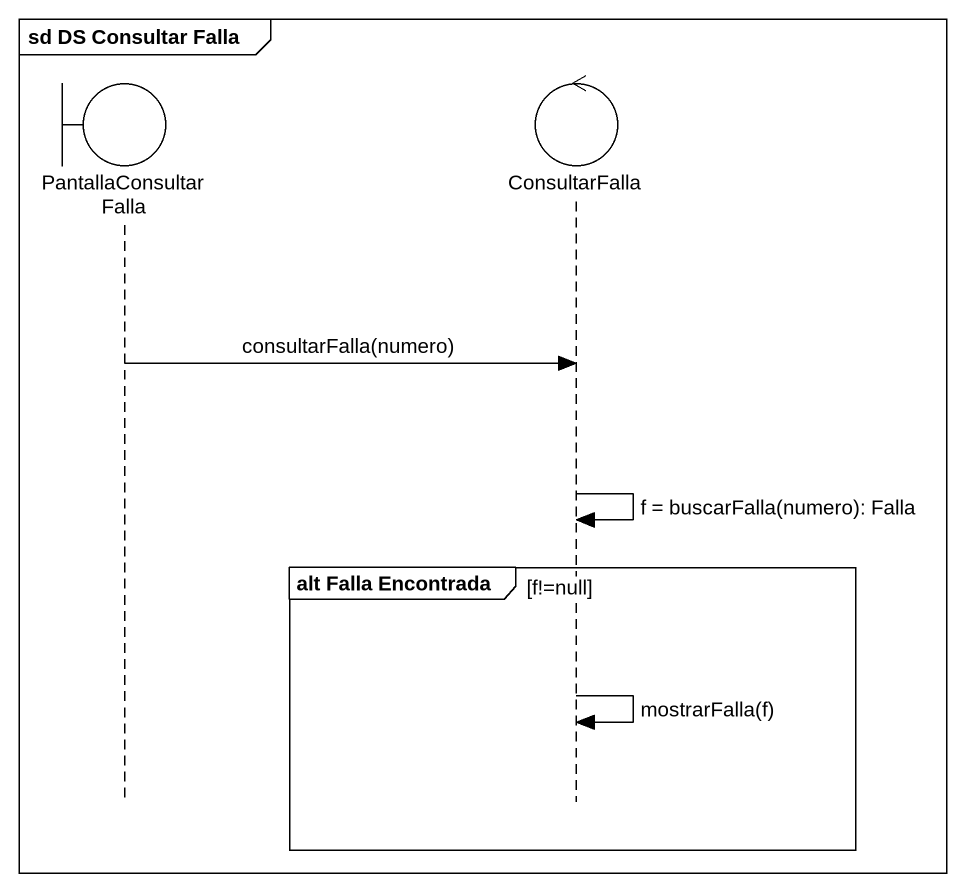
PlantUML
@startuml
mainframe sd DS Consultar Falla
hide footbox
boundary PantallaConsultarFalla
control ConsultarFalla

PantallaConsultarFalla -> ConsultarFalla : consultarFalla(numero)
ConsultarFalla -> ConsultarFalla : f = buscarFalla(numero): Falla
group alt Falla Encontrada [f!=null]
  ConsultarFalla -> ConsultarFalla : mostrarFalla(f)
end
@enduml
